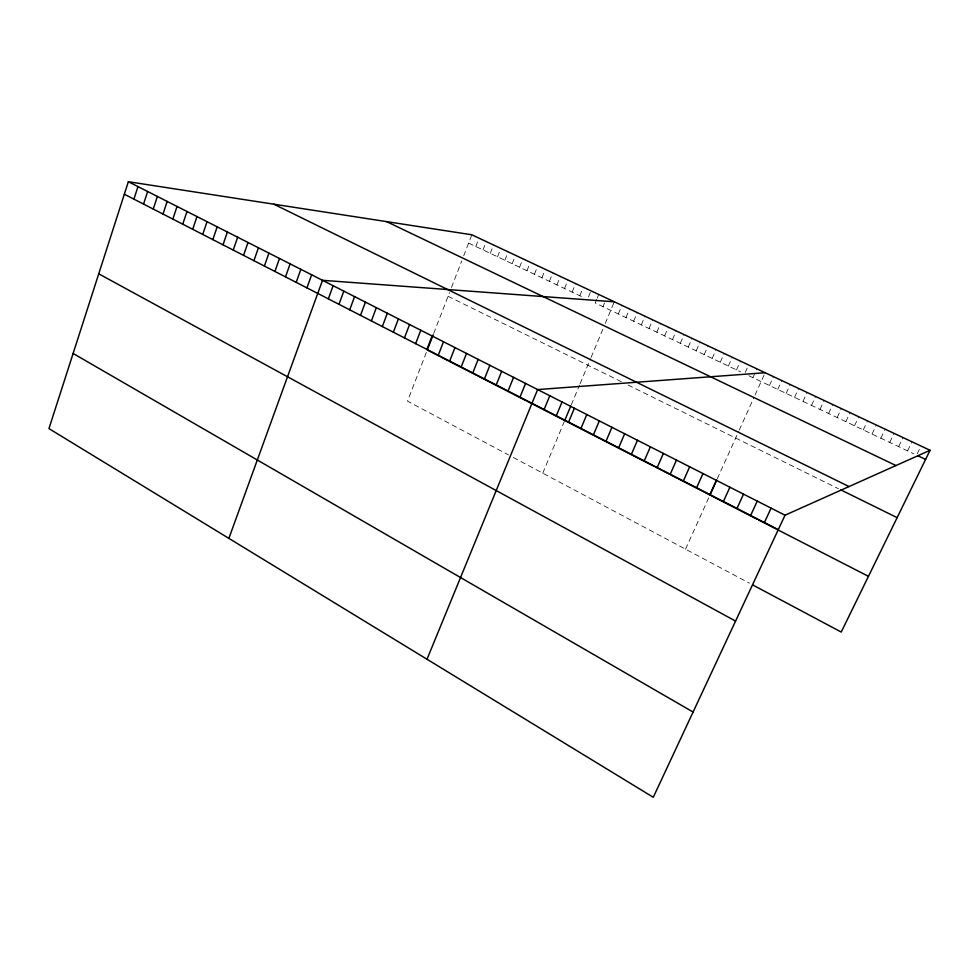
<?xml version="1.0" encoding="UTF-8"?>
<svg xmlns="http://www.w3.org/2000/svg" width="979" height="979" viewBox="0 0 979 979"><rect width="100%" height="100%" fill="white"/><g stroke="black" fill="none" stroke-linecap="round" stroke-linejoin="round"><path stroke-width="0.73" stroke-dasharray="4.89 3.67" d="M426.342 352.452L407.509 401.145L508.48 454.905M433.685 333.484L449.532 292.513M451.478 287.483L461.745 260.94M463.703 255.849L471.854 234.789M475.818 246.5L479.049 238.178M483.026 249.914L486.282 241.58M490.271 253.341L493.538 244.995M497.552 256.792L500.832 248.421M504.858 260.255L508.162 251.872M512.201 263.718L515.529 255.335M519.58 267.218L522.921 258.811M526.983 270.718L530.349 262.299M534.424 274.242L537.801 265.811M541.901 277.779L545.303 269.335M549.415 281.34L552.829 272.872M556.953 284.913L560.392 276.433M564.528 288.499L567.991 280.006M572.14 292.097L575.615 283.592M579.788 295.719L583.288 287.202M588.477 296.918L590.484 292.048M596.713 299.354L595.195 303.013L740.589 371.836M597.214 298.13L598.732 294.471M602.942 306.684L604.471 303.013M542.758 473.151L564.736 420.517M571.295 404.816L579.544 385.065M580.094 383.744L590.545 358.706M591.083 357.421L604.153 326.142M605.242 323.511L614.31 301.801M618.336 313.965L621.934 305.375M625.96 317.575L629.583 308.972M633.621 321.198L637.268 312.595M641.318 324.844L644.977 316.217M649.053 328.503L652.736 319.864M656.823 332.187L660.531 323.535M664.631 335.883L668.351 327.206M672.475 339.591L676.22 330.914M680.344 343.323L684.113 334.622M688.261 347.068L692.043 338.355M696.204 350.825L700.022 342.099M704.195 354.606L708.025 345.868M712.21 358.4L716.065 349.65M720.275 362.218L724.154 353.456M728.376 366.048L732.268 357.274M736.514 369.903L740.43 361.104M745.239 372.509L747.491 367.48M752.888 377.661L756.853 368.838M685.545 549.17L709.383 496.329M717.252 478.866L738.668 431.384M739.267 430.05L753.806 397.829M755.029 395.124L765.125 372.73M769.433 385.481L773.434 376.634M777.754 389.434L781.793 380.562M786.125 393.387L790.188 384.514M794.532 397.364L798.607 388.479M802.976 401.366L807.088 392.457M811.469 405.379L815.593 396.458M819.998 409.418L824.147 400.484M828.564 413.481L832.737 404.523M837.167 417.556L841.377 408.586M845.819 421.643L850.053 412.661M854.52 425.767L858.767 416.76M863.245 429.903L867.529 420.884M872.032 434.052L876.327 425.021M880.843 438.225L885.175 429.181M889.715 442.422L894.06 433.367M898.612 446.632L902.993 437.564M907.57 450.878L911.963 441.786M917.188 453.828L920.358 447.33M468.635 243.098L583.631 297.543M748.788 375.716L913.994 453.913M448.076 296.282L621.714 381.883M628.065 385.004L838.403 488.692M513.326 457.487L749.424 583.178"/><path stroke-width="1.47" d="M128.359 181.715L48.95 428.606L653.274 797.285L785.023 515.211L930.05 450.291L471.854 234.789L128.359 181.715L785.023 515.211M133.915 199.129L137.966 186.597M143.546 204.073L147.633 191.505M153.25 209.053L157.374 196.449M163.003 214.058L167.176 201.429M172.842 219.1L177.04 206.434M182.743 224.179L186.977 211.476M192.704 229.282L196.975 216.567M202.726 234.434L207.046 221.67M212.835 239.61L217.179 226.822M223.004 244.823L227.385 232.011M233.235 250.073L237.664 237.224M243.551 255.36L248.017 242.486M253.928 260.683L258.432 247.773M264.379 266.055L268.931 253.108M274.903 271.452L279.492 258.468M285.501 276.886L290.139 263.877M296.184 282.356L300.847 269.311M306.929 287.875L311.64 274.793M228.878 538.377L322.507 280.312L614.31 301.801M328.332 298.852L333.129 285.709M338.979 304.31L343.825 291.142M349.711 309.817L354.594 296.6M360.505 315.348L365.436 302.107M371.384 320.928L376.352 307.663M382.336 326.545L387.341 313.243M393.362 332.199L398.416 318.86M404.462 337.902L409.565 324.526M415.647 343.641L420.799 330.229M426.917 349.417L432.106 335.981M433.183 334.757L427.285 350.005L440.06 356.552M438.262 355.23L443.499 341.757M449.679 361.092L454.966 347.582M461.182 366.99L466.53 353.456M472.771 372.938L478.168 359.366M484.446 378.922L489.879 365.314M496.206 384.955L501.689 371.31M508.052 391.025L513.583 377.356M519.984 397.144L525.564 383.438M427.015 659.246L537.63 389.569L765.125 372.73M544.104 409.516L549.794 395.736M556.292 415.769L562.032 401.965M570.745 406.126L564.736 420.517L527.436 401.378M568.579 422.071L574.379 408.231M580.951 428.423L586.8 414.545M593.421 434.823L599.332 420.897M605.989 441.26L611.948 427.309M618.642 447.746L624.651 433.758M631.394 454.293L637.464 440.269M644.243 460.876L650.374 446.816M657.19 467.521L663.37 453.424M670.236 474.215L676.477 460.081M683.379 480.958L689.681 466.787M696.62 487.75L702.983 473.542M709.971 494.591L716.395 480.359M709.971 495.019L716.64 480.212M723.42 501.493L729.906 487.212M736.979 508.444L743.526 494.138M750.648 515.456L757.256 501.101M764.415 522.517L771.085 508.125M930.05 450.291L841.23 632.055L752.924 585.038M917.849 455.737L925.596 459.408M386.595 221.621L895.969 465.551M273.851 204.195L849.026 486.563M840.863 489.904L897.131 517.646M124.333 194.221L778.293 529.639M441.223 357.151L448.235 360.749M449.41 361.349L454.097 363.76M455.272 364.359L476.589 375.287M477.776 375.899L489.757 382.043M490.956 382.667L512.739 393.839M513.963 394.464L526.2 400.741M565.96 421.141L593.054 435.043M594.29 435.679L600.519 438.873M601.767 439.51L653.727 466.163M655.012 466.824L661.461 470.14M662.759 470.801L669.232 474.13M670.529 474.791L677.04 478.131M678.349 478.804L757.33 519.323M758.505 519.922L868.459 576.337M98.732 273.814L735.572 621.09M73.119 353.468L693.095 712.039"/></g></svg>
